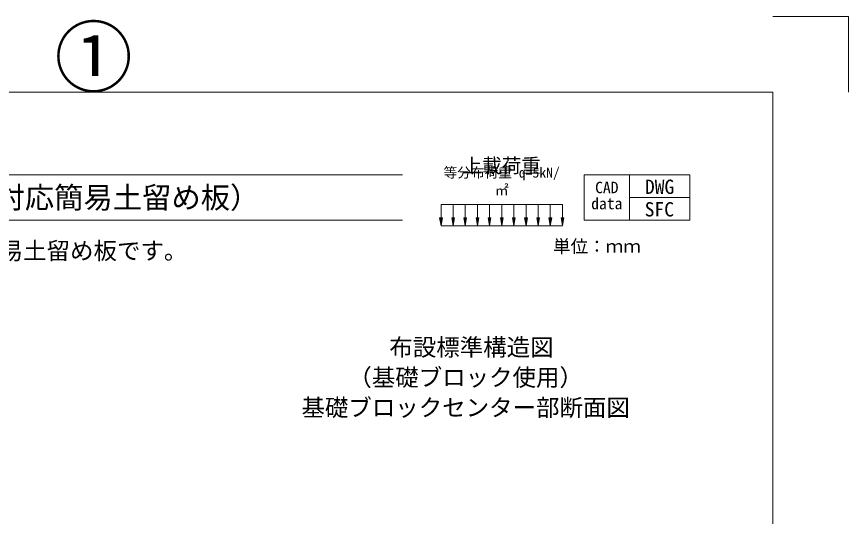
# Model space of a CAD drawing. Units: millimetres at full size, sheet at 1:20; details may follow other scales. Extents: x -5417 to 12733, y 2858 to 10283.
# Drawn here: x -2922 to -167, y 8626 to 10283 of the extents above; entities that cross this region are included whole.
import ezdxf
from ezdxf.enums import TextEntityAlignment as Align

# ---------------------------------------------------------------- set-up
doc = ezdxf.new("R2010")
doc.units = ezdxf.units.MM
doc.header["$LTSCALE"] = 20
for name, color, linetype, lineweight in [('0_2', 7, 'Continuous', 13), ('Defpoints_3', 8, 'Continuous', 0), ('図枠', 7, 'Continuous', 5), ('寸法線', 7, 'Continuous', 9), ('ﾊｯﾁﾝｸﾞ', 7, 'Continuous', 5)]:
    doc.layers.add(name, color=color, linetype=linetype, lineweight=lineweight)
doc.layers.add('補助線', color=1, linetype='Continuous')
doc.styles.add('ＭＳ ゴシック', font='')
doc.styles.get('ＭＳ ゴシック').set_extended_font_data('MS Gothic')

msp = doc.modelspace()

# ---------------------------------------------------------------- hatches: boundary and pattern name
at = {"layer": '寸法線'}
for points in [[(-1520.49, 9616.15), (-1511.49, 9616.15), (-1515.99, 9589.15)], [(-1480.26, 9616.15), (-1471.26, 9616.15), (-1475.76, 9589.15)], [(-1440.03, 9616.15), (-1431.03, 9616.15), (-1435.53, 9589.15)], [(-1399.8, 9616.15), (-1390.8, 9616.15), (-1395.3, 9589.15)], [(-1359.57, 9616.15), (-1350.57, 9616.15), (-1355.07, 9589.15)], [(-1319.34, 9616.15), (-1310.34, 9616.15), (-1314.84, 9589.15)], [(-1279.11, 9616.15), (-1270.11, 9616.15), (-1274.61, 9589.15)], [(-1238.88, 9616.15), (-1229.88, 9616.15), (-1234.38, 9589.15)], [(-1198.65, 9616.15), (-1189.65, 9616.15), (-1194.15, 9589.15)], [(-1158.42, 9616.15), (-1149.42, 9616.15), (-1153.92, 9589.15)], [(-1118.19, 9616.15), (-1109.19, 9616.15), (-1113.69, 9589.15)]]:
    msp.add_hatch(color=256, dxfattribs=at).paths.add_polyline_path(points)

# ---------------------------------------------------------------- linework, layer by layer
at = {"layer": '0_2', "lineweight": 20}
for p, q in [((-1041.73, 9758.31), (-1041.73, 9608.31)), ((-1041.73, 9758.31), (-691.73, 9758.31)), ((-891.73, 9758.31), (-891.73, 9608.31)), ((-691.73, 9758.31), (-691.73, 9608.31)), ((-891.73, 9683.31), (-691.73, 9683.31)), ((-1515.99, 9589.15), (-1113.69, 9589.15)), ((-1041.73, 9608.31), (-691.73, 9608.31))]:
    msp.add_line(p, q, dxfattribs=at)
at = {"layer": '0_2', "lineweight": 9}
for p, q in [((-1113.69, 9660.13), (-1515.99, 9660.13)), ((-1515.99, 9660.13), (-1515.99, 9589.15)), ((-1475.76, 9660.13), (-1475.76, 9589.15)), ((-1435.53, 9660.13), (-1435.53, 9589.15)), ((-1395.3, 9660.13), (-1395.3, 9589.15)), ((-1355.07, 9660.13), (-1355.07, 9589.15)), ((-1314.84, 9660.13), (-1314.84, 9589.15)), ((-1274.61, 9660.13), (-1274.61, 9589.15)), ((-1234.38, 9660.13), (-1234.38, 9589.15)), ((-1194.15, 9660.13), (-1194.15, 9589.15)), ((-1153.92, 9660.13), (-1153.92, 9589.15)), ((-1113.69, 9589.15), (-1113.69, 9660.13))]:
    msp.add_line(p, q, dxfattribs=at)
at = {"layer": 'Defpoints_3', "color": 7, "lineweight": 13}
for p, q in [((-416.73, 10283.31), (-166.73, 10283.31)), ((-166.73, 10283.31), (-166.73, 10033.31))]:
    msp.add_line(p, q, dxfattribs=at)
at = {"layer": '図枠', "lineweight": 13}
for p, q in [((-416.73, 10033.31), (-4916.73, 10033.31)), ((-416.73, 3108.31), (-416.73, 10033.31)), ((-4641.73, 9758.31), (-1643.85, 9758.31)), ((-4641.73, 9608.31), (-1643.85, 9608.31))]:
    msp.add_line(p, q, dxfattribs=at)
at = {"layer": '寸法線'}
for points in [[(-1520.49, 9616.15), (-1511.49, 9616.15), (-1515.99, 9589.15)], [(-1480.26, 9616.15), (-1471.26, 9616.15), (-1475.76, 9589.15)], [(-1440.03, 9616.15), (-1431.03, 9616.15), (-1435.53, 9589.15)], [(-1399.8, 9616.15), (-1390.8, 9616.15), (-1395.3, 9589.15)], [(-1359.57, 9616.15), (-1350.57, 9616.15), (-1355.07, 9589.15)], [(-1319.34, 9616.15), (-1310.34, 9616.15), (-1314.84, 9589.15)], [(-1279.11, 9616.15), (-1270.11, 9616.15), (-1274.61, 9589.15)], [(-1238.88, 9616.15), (-1229.88, 9616.15), (-1234.38, 9589.15)], [(-1198.65, 9616.15), (-1189.65, 9616.15), (-1194.15, 9589.15)], [(-1158.42, 9616.15), (-1149.42, 9616.15), (-1153.92, 9589.15)], [(-1118.19, 9616.15), (-1109.19, 9616.15), (-1113.69, 9589.15)]]:
    msp.add_lwpolyline(points, close=True, dxfattribs=at)

# ---------------------------------------------------------------- texts
at = {"layer": '0_2', "style": 'ＭＳ ゴシック'}
for s, height, p in [('等分布荷重 q=5kN/', 33.23, (-1507.47, 9782.85)), ('㎡', 33.23, (-1337.5, 9724.52)), (' 布設標準構造図', 56.96, (-1725.73, 9215.53)), ('（基礎ブロック使用）', 56.96, (-1822.85, 9115.53)), ('基礎ブロックセンター部断面図', 56.96, (-1978.25, 9015.53))]:
    msp.add_text(s, height=height, dxfattribs=at).set_placement(p, align=Align.TOP_LEFT)
for s, height, p in [('DWG', 47.47, (-840.45, 9681.16)), ('SFC', 47.47, (-841.32, 9606.45)), ('パネックス [KUS･KUR]は長尺Ｕ字溝対応の簡易土留め板です。', 56.96, (-4530.72, 9461.47))]:
    msp.add_text(s, height=height, dxfattribs=at).set_placement(p, align=Align.BOTTOM_LEFT)
at = {"layer": '図枠', "style": 'ＭＳ ゴシック'}
msp.add_text('\u3000パネックス [KUS･KUR]（長尺Ｕ字溝対応簡易土留め板）', height=71.21, dxfattribs=at).set_placement((-4641.73, 9683.31), align=Align.MIDDLE_LEFT)
msp.add_text('単位：ｍｍ', height=42.72, dxfattribs=at).set_placement((-999.57, 9521.65), align=Align.MIDDLE_CENTER)
at = {"layer": '補助線', "style": 'ＭＳ ゴシック'}
msp.add_text('①', height=189.9, dxfattribs=at).set_placement((-2666.73, 9996.9), align=Align.BOTTOM_CENTER)
msp.add_text('①', height=189.9, dxfattribs=at).set_placement((-2666.73, 9996.9), align=Align.BOTTOM_CENTER)
at = {"layer": 'ﾊｯﾁﾝｸﾞ', "style": 'ＭＳ ゴシック'}
msp.add_text('上載荷重', height=47.47, dxfattribs=at).set_placement((-1314.84, 9789.28), align=Align.MIDDLE_CENTER)
for s, p in [('CAD', (-1005.58, 9735.88)), ('data', (-1018.53, 9682.55))]:
    msp.add_text(s, height=37.98, dxfattribs=at).set_placement(p, align=Align.TOP_LEFT)

doc.saveas('drawing.dxf')
